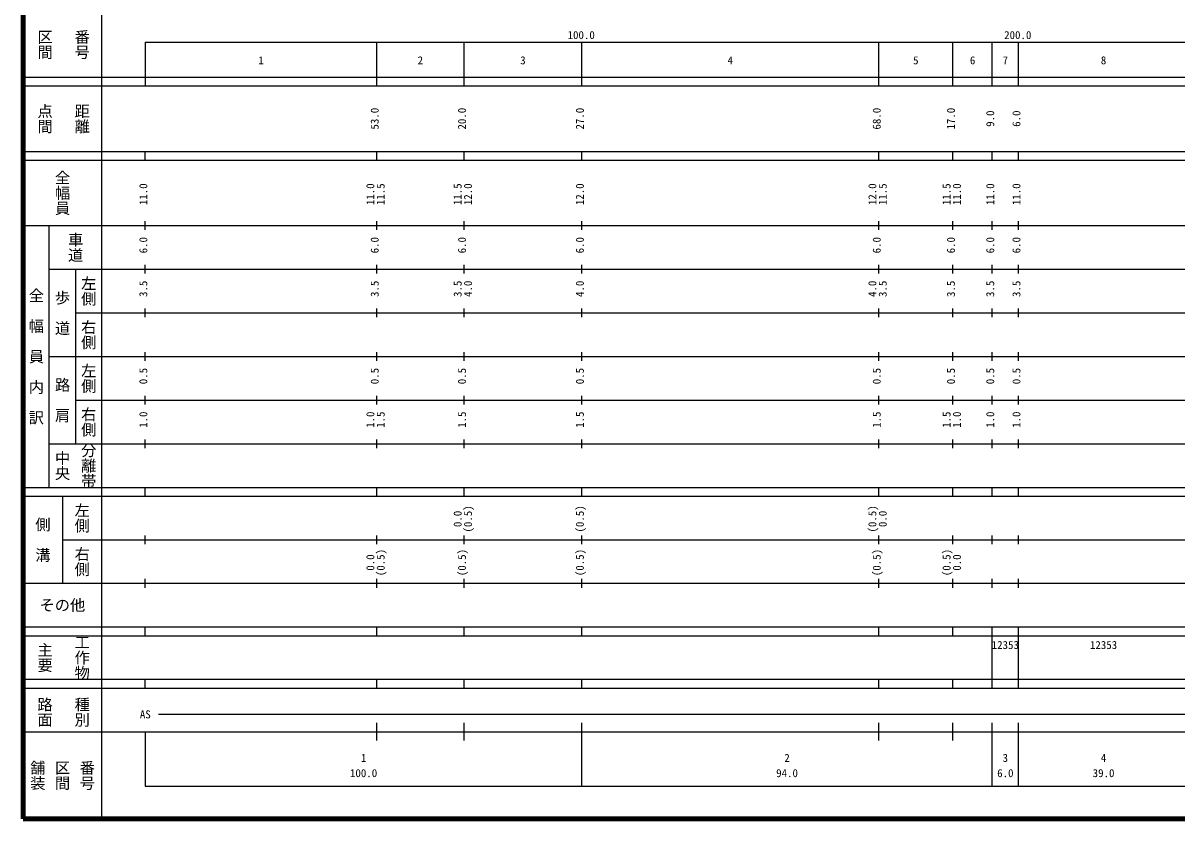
# Model space of a CAD drawing. Units: millimetres on the paper, enlarged 1000 times. Extents: x 40000 to 680000, y 20000 to 380000.
# Drawn here: x 40000 to 304304, y 20000 to 202409 of the extents above; entities that cross this region are included whole.
import ezdxf
from ezdxf.enums import TextEntityAlignment as Align

# ---------------------------------------------------------------- set-up
doc = ezdxf.new("R2010")
doc.units = ezdxf.units.MM
doc.header["$LTSCALE"] = 1000
doc.layers.add('M-TTL', color=2, linetype='Continuous', lineweight=140)
doc.layers.add('M-TTL-BAND', color=7, linetype='Continuous', lineweight=25)
doc.styles.add('@ＭＳ ゴシック', font='')
doc.styles.add('ＭＳ ゴシック', font='')
doc.styles.get('@ＭＳ ゴシック').set_extended_font_data('@MS Gothic')
doc.styles.get('ＭＳ ゴシック').set_extended_font_data('MS Gothic')

msp = doc.modelspace()

# ---------------------------------------------------------------- linework, layer by layer
at = {"layer": 'M-TTL'}
for p, q in [((40000, 380000), (40000, 20000)), ((40000, 20000), (680000, 20000))]:
    msp.add_line(p, q, dxfattribs=at)
at = {"layer": 'M-TTL-BAND'}
for p, q in [((58000, 370000), (58000, 20000)), ((68000, 198000), (579000, 198000)), ((68000, 198000), (68000, 188000)), ((121000, 188000), (121000, 198000)), ((141000, 188000), (141000, 198000)), ((168000, 188000), (168000, 198000)), ((236000, 188000), (236000, 198000)), ((253000, 188000), (253000, 198000)), ((262000, 188000), (262000, 198000)), ((268000, 188000), (268000, 198000)), ((40000, 190000), (579000, 190000)), ((40000, 188000), (579000, 188000)), ((40000, 173000), (579000, 173000)), ((68000, 171000), (68000, 173000)), ((121000, 171000), (121000, 173000)), ((141000, 171000), (141000, 173000)), ((168000, 171000), (168000, 173000)), ((236000, 171000), (236000, 173000)), ((253000, 171000), (253000, 173000)), ((262000, 171000), (262000, 173000)), ((268000, 171000), (268000, 173000)), ((40000, 171000), (579000, 171000)), ((40000, 156000), (579000, 156000)), ((46000, 96000), (46000, 156000)), ((68000, 155000), (68000, 157000)), ((121000, 155000), (121000, 157000)), ((141000, 155000), (141000, 157000)), ((168000, 155000), (168000, 157000)), ((236000, 155000), (236000, 157000)), ((253000, 155000), (253000, 157000)), ((262000, 155000), (262000, 157000)), ((268000, 155000), (268000, 157000)), ((46000, 146000), (579000, 146000)), ((52000, 146000), (52000, 106000)), ((68000, 145000), (68000, 147000)), ((121000, 145000), (121000, 147000)), ((141000, 145000), (141000, 147000)), ((168000, 145000), (168000, 147000)), ((236000, 145000), (236000, 147000)), ((253000, 145000), (253000, 147000)), ((262000, 145000), (262000, 147000)), ((268000, 145000), (268000, 147000)), ((52000, 136000), (579000, 136000)), ((68000, 135000), (68000, 137000)), ((121000, 135000), (121000, 137000)), ((141000, 135000), (141000, 137000)), ((168000, 135000), (168000, 137000)), ((236000, 135000), (236000, 137000)), ((253000, 135000), (253000, 137000)), ((262000, 135000), (262000, 137000)), ((268000, 135000), (268000, 137000)), ((68000, 125000), (68000, 127000)), ((121000, 125000), (121000, 127000)), ((141000, 125000), (141000, 127000)), ((168000, 125000), (168000, 127000)), ((236000, 125000), (236000, 127000)), ((253000, 125000), (253000, 127000)), ((262000, 125000), (262000, 127000)), ((268000, 125000), (268000, 127000)), ((46000, 126000), (579000, 126000)), ((68000, 115000), (68000, 117000)), ((121000, 115000), (121000, 117000)), ((141000, 115000), (141000, 117000)), ((168000, 115000), (168000, 117000)), ((236000, 115000), (236000, 117000)), ((253000, 115000), (253000, 117000)), ((262000, 115000), (262000, 117000)), ((268000, 115000), (268000, 117000)), ((52000, 116000), (579000, 116000)), ((46000, 106000), (579000, 106000)), ((68000, 105000), (68000, 107000)), ((121000, 105000), (121000, 107000)), ((141000, 105000), (141000, 107000)), ((168000, 105000), (168000, 107000)), ((236000, 105000), (236000, 107000)), ((253000, 105000), (253000, 107000)), ((262000, 105000), (262000, 107000)), ((268000, 105000), (268000, 107000)), ((40000, 96000), (579000, 96000)), ((68000, 94000), (68000, 96000)), ((121000, 94000), (121000, 96000)), ((141000, 94000), (141000, 96000)), ((168000, 94000), (168000, 96000)), ((236000, 94000), (236000, 96000)), ((253000, 94000), (253000, 96000)), ((262000, 94000), (262000, 96000)), ((268000, 94000), (268000, 96000)), ((40000, 94000), (579000, 94000)), ((49000, 94000), (49000, 74000)), ((68000, 83000), (68000, 85000)), ((121000, 83000), (121000, 85000)), ((141000, 83000), (141000, 85000)), ((168000, 83000), (168000, 85000)), ((236000, 83000), (236000, 85000)), ((253000, 83000), (253000, 85000)), ((262000, 83000), (262000, 85000)), ((268000, 83000), (268000, 85000)), ((49000, 84000), (579000, 84000)), ((68000, 73000), (68000, 75000)), ((121000, 73000), (121000, 75000)), ((141000, 73000), (141000, 75000)), ((168000, 73000), (168000, 75000)), ((236000, 73000), (236000, 75000)), ((253000, 73000), (253000, 75000)), ((262000, 73000), (262000, 75000)), ((268000, 73000), (268000, 75000)), ((40000, 74000), (579000, 74000)), ((40000, 64000), (579000, 64000)), ((68000, 62000), (68000, 64000)), ((121000, 62000), (121000, 64000)), ((141000, 62000), (141000, 64000)), ((168000, 62000), (168000, 64000)), ((236000, 62000), (236000, 64000)), ((253000, 62000), (253000, 64000)), ((262000, 62000), (262000, 64000)), ((268000, 62000), (268000, 64000)), ((40000, 62000), (579000, 62000)), ((262000, 52000), (262000, 62000)), ((268000, 52000), (268000, 62000)), ((268000, 52000), (268000, 62000)), ((40000, 52000), (579000, 52000)), ((68000, 50000), (68000, 52000)), ((121000, 50000), (121000, 52000)), ((141000, 50000), (141000, 52000)), ((168000, 50000), (168000, 52000)), ((236000, 50000), (236000, 52000)), ((253000, 50000), (253000, 52000)), ((262000, 50000), (262000, 52000)), ((268000, 50000), (268000, 52000)), ((40000, 50000), (579000, 50000)), ((71000, 44000), (565000, 44000)), ((40000, 40000), (579000, 40000)), ((68000, 40000), (68000, 27500)), ((121000, 38000), (121000, 42000)), ((141000, 38000), (141000, 42000)), ((168000, 27500), (168000, 42000)), ((236000, 38000), (236000, 42000)), ((253000, 38000), (253000, 42000)), ((262000, 27500), (262000, 42000)), ((268000, 27500), (268000, 42000)), ((68000, 27500), (579000, 27500))]:
    msp.add_line(p, q, dxfattribs=at)

# ---------------------------------------------------------------- texts
at = {"layer": 'M-TTL-BAND', "style": '@ＭＳ ゴシック'}
for s, p in [('区間', (45000, 197500)), ('番号', (53500, 197500)), ('点間', (45000, 180500)), ('距離', (53500, 180500)), ('全幅員', (49000, 163500)), ('車道', (52000, 151000)), ('左側', (55000, 141000)), ('全\u3000幅\u3000員\u3000内\u3000訳', (43000, 126000)), ('歩\u3000道', (49000, 136000)), ('右側', (55000, 131000)), ('左側', (55000, 121000)), ('路\u3000肩', (49000, 116000)), ('右側', (55000, 111000)), ('分離帯', (55000, 101000)), ('中央', (49000, 101000)), ('左側', (53500, 89000)), ('側\u3000溝', (44500, 84000)), ('右側', (53500, 79000)), ('工作物', (53500, 57000)), ('主要', (45000, 57000)), ('路面', (45000, 44500)), ('種別', (53500, 44500)), ('舗装', (43333, 30000)), ('区間', (49000, 30000)), ('番号', (54667, 30000))]:
    msp.add_text(s, height=2566, rotation=270, dxfattribs=at).set_placement(p, align=Align.MIDDLE_CENTER)
at = {"layer": 'M-TTL-BAND', "style": 'ＭＳ ゴシック'}
for s, p in [('100.0', (167844, 198195)), ('200.0', (267844, 198195)), ('1', (94500, 192405)), ('2', (131000, 192405)), ('3', (154500, 192405)), ('4', (202000, 192405)), ('5', (244500, 192405)), ('6', (257500, 192405)), ('7', (265000, 192405)), ('8', (287500, 192405)), ('AS', (68000, 42500)), ('1', (118000, 32523)), ('2', (215000, 32523)), ('3', (265000, 32523)), ('4', (287500, 32523)), ('100.0', (118000, 29033)), ('94.0', (215000, 29033)), ('6.0', (265000, 29033)), ('39.0', (287500, 29033))]:
    msp.add_text(s, height=1833, dxfattribs=at).set_placement(p, align=Align.BOTTOM_CENTER)
for s, p in [('53.0', (122000, 180500)), ('20.0', (142000, 180500)), ('27.0', (169000, 180500)), ('68.0', (237000, 180500)), ('17.0', (254000, 180500)), ('9.0', (263000, 180500)), ('6.0', (269000, 180500)), ('11.0', (69000, 163174)), ('11.0', (121000, 163174)), ('11.5', (123370, 163174)), ('11.5', (141000, 163174)), ('12.0', (143370, 163174)), ('12.0', (169000, 163174)), ('12.0', (236000, 163174)), ('11.5', (238370, 163174)), ('11.5', (253000, 163174)), ('11.0', (255370, 163174)), ('11.0', (263000, 163174)), ('11.0', (269000, 163174)), ('6.0', (69000, 151500)), ('6.0', (122000, 151500)), ('6.0', (142000, 151500)), ('6.0', (169000, 151500)), ('6.0', (237000, 151500)), ('6.0', (254000, 151500)), ('6.0', (263000, 151500)), ('6.0', (269000, 151500)), ('3.5', (69000, 141500)), ('3.5', (122000, 141500)), ('3.5', (141000, 141500)), ('4.0', (143370, 141500)), ('4.0', (169000, 141500)), ('4.0', (236000, 141500)), ('3.5', (238370, 141500)), ('3.5', (254000, 141500)), ('3.5', (263000, 141500)), ('3.5', (269000, 141500)), ('0.5', (69000, 121500)), ('0.5', (122000, 121500)), ('0.5', (142000, 121500)), ('0.5', (169000, 121500)), ('0.5', (237000, 121500)), ('0.5', (254000, 121500)), ('0.5', (263000, 121500)), ('0.5', (269000, 121500)), ('1.0', (69000, 111500)), ('1.0', (121000, 111500)), ('1.5', (123370, 111500)), ('1.5', (142000, 111500)), ('1.5', (169000, 111500)), ('1.5', (237000, 111500)), ('1.5', (253000, 111500)), ('1.0', (255370, 111500)), ('1.0', (263000, 111500)), ('1.0', (269000, 111500)), ('0.0', (141000, 88764)), ('(0.5)', (143370, 88764)), ('(0.5)', (169000, 88764)), ('(0.5)', (236000, 88764)), ('0.0', (238370, 88764)), ('0.0', (121000, 78764)), ('(0.5)', (123370, 78764)), ('(0.5)', (142000, 78764)), ('(0.5)', (169000, 78764)), ('(0.5)', (237000, 78764)), ('(0.5)', (253000, 78764)), ('0.0', (255370, 78764))]:
    msp.add_text(s, height=1833, rotation=90, dxfattribs=at).set_placement(p, align=Align.BOTTOM_CENTER)
msp.add_text('その他', height=2566, dxfattribs=at).set_placement((49000, 69000), align=Align.MIDDLE_CENTER)
for p in [(261875, 58405), (284375, 58405)]:
    msp.add_text('12353', height=1833, dxfattribs=at).set_placement(p, align=Align.BOTTOM_LEFT)

doc.saveas('drawing.dxf')
